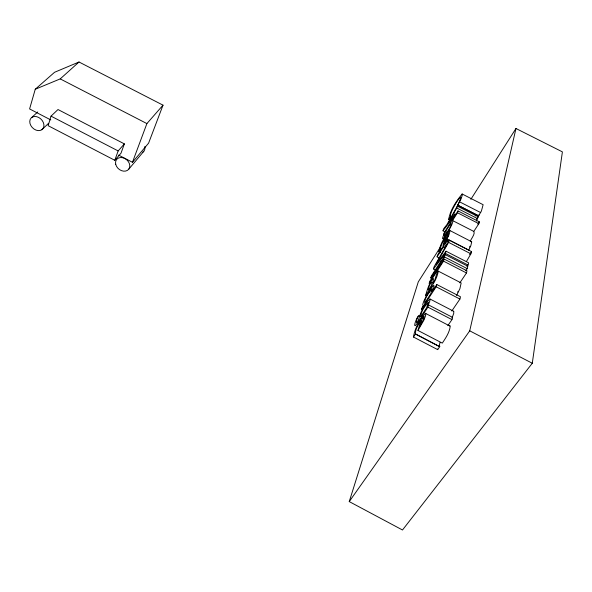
<?xml version="1.0" encoding="UTF-8"?>
<svg xmlns="http://www.w3.org/2000/svg" width="592" height="592" viewBox="0 0 592 592"><rect width="100%" height="100%" fill="white"/><g stroke="black" fill="none" stroke-linecap="round" stroke-linejoin="round"><path stroke-width="0.89" d="M413.49 337.04C414.755 328.242 419.676 319.969 425.389 313.316L450.223 326.207C449.506 332.497 445.739 337.973 442.298 343.116L417.952 330.454L420.89 320.479C418.611 324.564 415.066 329.137 415.503 333.918L439.715 346.683L437.68 349.628L413.49 337.04L415.503 333.918M440.108 247.604L418.292 281.859L349.25 501.594L402.493 529.995L532.282 363.251L562.4 151.87L515.972 128.494L470.855 199.334M438.258 271.121C436.881 280.593 430.14 288.052 425.404 295.956C427.335 290.332 428.578 283.331 433.551 278.521L432.863 283.287C436.038 279.779 435.416 274.673 438.258 271.121L461.168 282.932L459.903 288.689L456.565 295.504M349.25 501.594L469.722 330.832L515.972 128.494M451.8 311L459.917 299.056L460.495 296.762L436.815 284.537L432.167 291.641A10.678 1.487 -62.5 0 0 434.077 286.276L433.892 285.455L432.101 287.09L425.433 297.835A7.504 1.036 -62.6 0 0 423.391 302.342L422.725 304.569L423.139 305.472L421.393 309.372L436.163 286.787L436.815 284.537M459.843 282.865L466.481 272.956L467.014 270.825L444.141 259.059L429.785 281.296L429.148 283.42L443.541 261.153L444.141 259.059M473.8 231.42L478.869 223.687L479.335 221.83L457.993 210.93L444.37 232.464L443.852 234.195L444.266 233.611C437.081 249.824 455.204 222.289 452.54 220.542L473.8 231.42C475.509 233.685 471.306 238.546 470.27 241.225M465.823 270.736L467.229 268.635L467.828 266.237L445.14 254.575L443.327 257.387L442.646 259.747L444.459 256.928L445.14 254.575M466.925 266.444L468.065 265.053L468.635 262.818L446.057 251.215L436.067 264.328L448.603 242.387L449.247 240.145L471.469 251.548L470.899 253.827L466.355 261.642M447.841 325.63L451.962 319.613L452.532 317.364L428.541 304.932L428.112 305.502L429.881 300.899L429.97 298.997C424.723 304.081 420.86 311.311 418.951 318.437C414.748 330.573 416.42 313.161 420.239 316.454M476.338 221.082L478.188 216.761L457.298 206.097L446.99 224.509L443.6 228.875L443.023 230.806L444.607 231.62M452.31 217.086L450.719 216.272C448.188 213.172 468.102 183.224 457.705 205.254L478.588 215.91L479.305 214.326M118.578 155.089L132.46 162.282L148.599 143.138L163.015 105.161L79.017 62.005L54.56 72.283L35.254 89.251L29.6 108.935L50.823 119.947M435.919 270.233L433.462 268.968L445.421 253.413L446.057 251.215M452.54 220.542L457.468 212.757L457.993 210.93M418.625 315.617C415.843 318.703 411.507 332.43 418.411 321.56L427.898 307.144L428.541 304.932M441.551 260.221L440.944 262.3L430.724 278.151L431.346 276.057L441.551 260.221L443.164 261.05M439.501 258.09L437.088 256.847L444.163 245.776C443.23 251.985 447.434 244.067 445.584 243.549L447.656 239.249L469.582 250.497M443.023 230.806L454.508 215.703L455.056 213.816L448.721 222.281L456.743 208.014L457.298 206.097M422.281 318.378L420.046 325.963L423.413 319.806L424.079 316.298L422.281 318.378L423.879 319.214M446.657 235.475L444.888 241.506L447.907 235.942L448.359 233.3L446.657 235.475L448.248 236.289M450.719 216.272L448.662 219.617C450.09 210.219 456.195 201.287 462.137 193.991L483.131 204.706L481.414 210.996L478.588 215.91M440.056 342.383L439.427 344.944L439.752 346.535M433.462 268.968L434.158 266.644L449.247 240.145M437.088 256.847L437.68 254.871L447.656 239.249M51.03 116.143L48.13 125.682L114.789 160.291L121.005 153.18L124.372 143.893L58.001 109.535L51.03 116.143L118.156 150.938L124.372 143.893M114.789 160.291L118.156 150.938M469.634 247.079L469.937 246.25M132.46 162.282L146.897 123.587L163.015 105.161M445.561 231.553L444.133 235.468A5.039 0.636 -62.1 0 0 444.503 235.727C446.945 231.96 451.637 226.825 451.148 222.74L445.561 231.553L447.189 232.39M457.705 205.254L461.087 198.882L462.396 194.783L462.137 193.991M457.749 292.115L458.104 291.353M468.768 250.053L470.81 245.724L471.75 241.81L449.898 230.532C444.77 236.408 440.152 243.904 438.931 251.733L440.537 252.555M476.826 219.158L478.188 216.761M469.671 254.656L471.469 251.548M475.191 216.028L475.946 214.763M438.931 251.733L440.744 248.892L440.485 247.848L441.906 243.771L445.384 237.473L443.045 245.406C445.65 240.781 449.668 235.838 449.898 230.532M477.833 224.124L479.335 221.83M417.952 330.454L423.939 320.043L425.581 315.691L425.796 313.249M452.532 317.364L452.088 317.926L453.768 313.272L453.738 311.296L429.97 298.997M128.664 169.305L143.834 151.234M41.869 129.707A7.977 6.068 44.8 0 0 38.687 117.445A7.977 6.068 44.8 0 0 30 123.499A7.977 6.068 44.8 0 0 41.869 129.707L48.559 123.321M31.798 117.416L37.74 111.955M35.254 89.251L60.221 78.899L79.017 62.005M471.069 241.802L471.513 241.61M453.324 311.37L453.738 311.296M449.55 325.844L450.001 325.807M459.792 201.939L480.734 212.624M457.749 205.106L478.625 215.762M456.743 208.014L477.692 218.707M457.468 212.757L478.869 223.687M447.086 241.203L448.714 242.039M448.603 242.387L470.899 253.827M445.421 253.413L468.065 265.053M444.459 256.928L467.229 268.635M443.541 261.153L466.481 272.956M60.221 78.899L146.897 123.587M436.163 286.787L459.917 299.056M427.898 307.144L451.962 319.613M469.722 330.832L532.282 363.251M415.458 334.066L439.715 346.683M437.651 349.006L437.68 349.628M144.825 146.52A7.548 6.024 40.3 0 1 142.65 152.27M432.308 288.963L430.687 293.913L424.612 303.215C424.412 298.353 429.045 292.122 432.308 288.963M428.349 302.564L426.64 307.751L420.779 316.668C420.764 311.688 425.019 305.531 428.349 302.564M432.182 282.229L431.464 285.44L428.593 289.865L428.186 289.643C428.438 287.342 430.562 282.184 432.182 282.229M115.699 164.199A7.777 6.105 40 0 0 127.465 170.355A7.777 6.105 40 0 0 124.845 158.508A7.777 6.105 40 0 0 115.699 164.199"/></g></svg>
